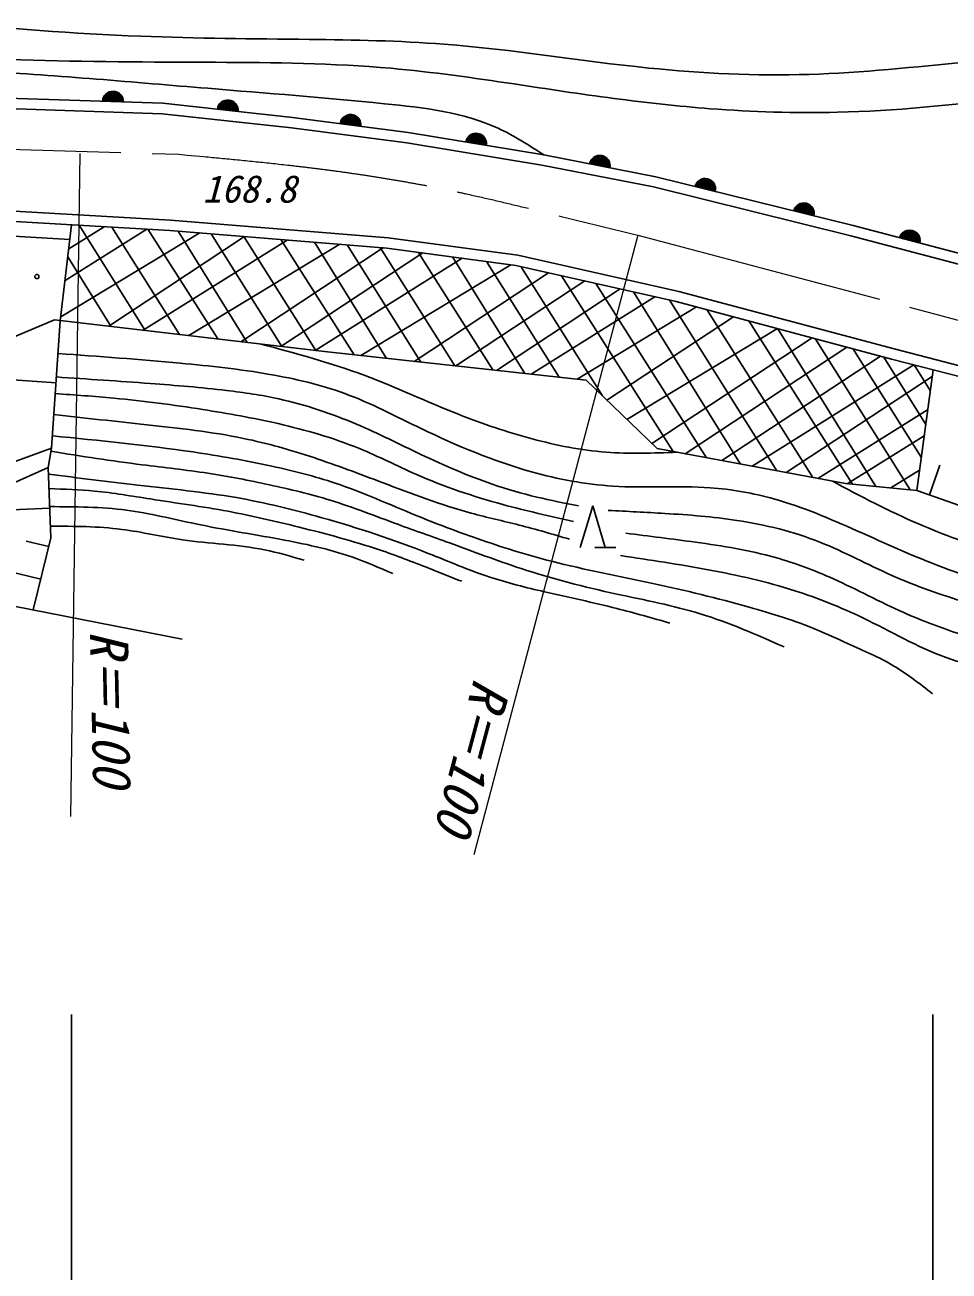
# Model space of a CAD drawing. Units: millimetres, scale not verified. Extents: x 40000 to 680000, y 20000 to 380000.
# Drawn here: x 122914 to 167267, y 262491 to 322271 of the extents above; entities that cross this region are included whole.
import ezdxf
from ezdxf.enums import TextEntityAlignment as Align

# ---------------------------------------------------------------- set-up
doc = ezdxf.new("R2010")
doc.units = ezdxf.units.MM
doc.header["$LTSCALE"] = 1000
doc.linetypes.add('CHAIN', pattern=[18.5, 12, -1.5, 3.5, -1.5])
for name, color, linetype, lineweight in [('M-BGD', 7, 'Continuous', 25), ('M-BMK', 2, 'CHAIN', 13), ('M-BMK-SRVR', 3, 'Continuous', 25), ('M-STR-HTXT', 7, 'Continuous', 13), ('M-STR-STR3', 7, 'Continuous', 25)]:
    doc.layers.add(name, color=color, linetype=linetype, lineweight=lineweight)
doc.styles.add('ＭＳ ゴシック', font='')
doc.styles.get('ＭＳ ゴシック').set_extended_font_data('MS Gothic')

msp = doc.modelspace()

# ---------------------------------------------------------------- linework, layer by layer
at = {"layer": 'M-BGD'}
for p, q in [((119961, 318826), (129532, 318510)), ((119943, 318326), (129497, 318011)), ((129532, 318510), (135762, 317833)), ((129497, 318011), (135702, 317336)), ((135762, 317833), (141314, 317110)), ((135702, 317336), (141241, 316616)), ((141314, 317110), (147817, 316036)), ((141241, 316616), (147729, 315544)), ((147817, 316036), (153187, 314989)), ((147729, 315544), (153079, 314500)), ((153079, 314500), (162544, 312157)), ((153187, 314989), (162667, 312641)), ((121851, 313374), (129903, 312906)), ((121893, 312871), (129868, 312407)), ((125152, 312681), (124612, 308074)), ((125524, 312659), (128693, 307617)), ((129903, 312906), (140342, 312063)), ((121327, 312192), (125070, 311984)), ((131307, 312291), (124635, 308263)), ((128764, 312471), (124839, 310013)), ((126720, 312590), (125016, 311522)), ((133454, 312117), (126937, 307824)), ((127080, 312569), (130331, 307424)), ((128820, 312468), (132166, 307207)), ((129868, 312407), (140288, 311566)), ((130272, 312374), (133582, 307040)), ((131846, 312247), (135241, 306845)), ((133427, 312120), (136881, 306652)), ((140342, 312063), (146568, 311220)), ((162544, 312157), (173371, 309314)), ((162667, 312641), (173502, 309797)), ((135496, 311953), (128593, 307628)), ((138032, 311748), (130779, 307371)), ((140126, 311588), (133279, 307076)), ((135193, 311977), (138711, 306447)), ((136810, 311847), (140268, 306276)), ((138384, 311719), (141918, 306096)), ((139964, 311592), (143549, 305917)), ((140288, 311566), (146480, 310728)), ((124971, 311141), (127038, 307812)), ((142008, 311333), (135203, 306849)), ((143897, 311077), (136840, 306657)), ((141785, 311363), (145376, 305717)), ((143432, 311140), (146902, 305550)), ((145063, 310920), (148550, 305370)), ((146568, 311220), (154293, 309488)), ((146236, 310761), (139030, 306412)), ((148038, 310380), (141590, 306132)), ((146480, 310728), (154173, 309003)), ((146741, 310636), (150635, 304471)), ((149784, 309987), (143600, 305912)), ((148670, 310237), (154031, 301808)), ((150306, 309870), (155622, 301511)), ((151477, 309607), (145545, 305699)), ((153141, 309234), (147207, 305517)), ((152128, 309461), (157251, 301207)), ((153840, 309092), (159000, 300881)), ((154293, 309488), (164639, 306726)), ((155152, 308741), (149410, 305276)), ((154173, 309003), (164511, 306243)), ((155638, 308612), (160724, 300559)), ((118480, 305650), (124332, 308131)), ((124192, 301970), (124612, 308074)), ((124332, 308131), (137440, 306586)), ((156922, 308269), (150848, 304267)), ((157649, 308075), (162637, 300233)), ((159029, 307706), (151807, 303347)), ((159056, 307699), (163756, 300126)), ((160690, 307263), (153005, 302199)), ((162358, 306818), (154595, 301703)), ((160841, 307223), (165400, 299969)), ((162642, 306742), (165931, 301535)), ((164639, 306726), (175640, 303871)), ((137440, 306586), (149845, 305228)), ((163972, 306387), (156362, 301373)), ((164135, 306340), (166143, 303106)), ((164511, 306243), (175512, 303387)), ((165574, 305967), (157810, 301103)), ((165594, 305962), (166363, 304738)), ((165715, 299938), (166496, 305727)), ((122117, 305255), (124408, 305103)), ((149845, 305228), (153263, 301951)), ((166454, 305410), (159452, 300797)), ((166238, 303812), (160973, 300513)), ((166069, 302559), (162383, 300250)), ((120811, 300726), (124192, 301970)), ((124033, 301045), (124192, 301970)), ((153263, 301951), (162298, 300266)), ((122182, 300206), (124033, 301045)), ((124033, 301045), (124160, 297664)), ((165847, 300918), (164474, 300057)), ((166320, 299724), (166828, 301157)), ((162298, 300266), (165715, 299938)), ((165715, 299938), (170678, 298178)), ((119296, 298871), (124107, 299085)), ((149567, 297202), (150167, 299202)), ((150167, 299202), (150767, 297202)), ((116532, 297410), (123676, 295679)), ((124059, 297250), (122974, 297512)), ((124160, 297664), (123317, 294209)), ((150267, 297202), (151267, 297202))]:
    msp.add_line(p, q, dxfattribs=at)
msp.add_circle((123490, 310199), 100, dxfattribs=at)
for centre, radius, start, end in [((127139, 318589), 500, 358.10885, 178.10885), ((127139, 318589), 500, 358.10885, 178.10885), ((127139, 318589), 450, 358.10885, 178.10885), ((127139, 318589), 400, 358.10885, 178.10885), ((127139, 318589), 350, 358.10885, 178.10885), ((127139, 318589), 300, 358.10885, 178.10885), ((127139, 318589), 250, 358.10885, 178.10885), ((127139, 318589), 200, 358.10885, 178.10885), ((127139, 318589), 150, 358.10885, 178.10885), ((127139, 318589), 100, 358.10885, 178.10885), ((127139, 318589), 50, 358.10885, 178.10885), ((132647, 318171), 500, 353.79655, 173.79655), ((132647, 318171), 500, 353.79655, 173.79655), ((132647, 318171), 450, 353.79655, 173.79655), ((132647, 318171), 400, 353.79655, 173.79655), ((132647, 318171), 350, 353.79655, 173.79655), ((132647, 318171), 300, 353.79655, 173.79655), ((132647, 318171), 250, 353.79655, 173.79655), ((132647, 318171), 200, 353.79655, 173.79655), ((132647, 318171), 150, 353.79655, 173.79655), ((132647, 318171), 100, 353.79655, 173.79655), ((132647, 318171), 50, 353.79655, 173.79655), ((138538, 317472), 500, 352.58851, 172.58851), ((138538, 317472), 500, 352.58851, 172.58851), ((138538, 317472), 450, 352.58851, 172.58851), ((138538, 317472), 400, 352.58851, 172.58851), ((138538, 317472), 350, 352.58851, 172.58851), ((138538, 317472), 300, 352.58851, 172.58851), ((138538, 317472), 250, 352.58851, 172.58851), ((138538, 317472), 200, 352.58851, 172.58851), ((138538, 317472), 150, 352.58851, 172.58851), ((138538, 317472), 100, 352.58851, 172.58851), ((138538, 317472), 50, 352.58851, 172.58851), ((144566, 316573), 500, 350.61751, 170.61751), ((144566, 316573), 500, 350.61751, 170.61751), ((144566, 316573), 450, 350.61751, 170.61751), ((144566, 316573), 400, 350.61751, 170.61751), ((144566, 316573), 350, 350.61751, 170.61751), ((144566, 316573), 300, 350.61751, 170.61751), ((144566, 316573), 250, 350.61751, 170.61751), ((144566, 316573), 200, 350.61751, 170.61751), ((144566, 316573), 150, 350.61751, 170.61751), ((144566, 316573), 100, 350.61751, 170.61751), ((144566, 316573), 50, 350.61751, 170.61751), ((150502, 315512), 500, 348.96453, 168.96453), ((150502, 315512), 500, 348.96453, 168.96453), ((150502, 315512), 450, 348.96453, 168.96453), ((150502, 315512), 400, 348.96453, 168.96453), ((150502, 315512), 350, 348.96453, 168.96453), ((150502, 315512), 300, 348.96453, 168.96453), ((150502, 315512), 250, 348.96453, 168.96453), ((150502, 315512), 200, 348.96453, 168.96453), ((150502, 315512), 150, 348.96453, 168.96453), ((150502, 315512), 100, 348.96453, 168.96453), ((150502, 315512), 50, 348.96453, 168.96453), ((155557, 314402), 500, 346.09222, 166.09222), ((155557, 314402), 500, 346.09222, 166.09222), ((155557, 314402), 450, 346.09222, 166.09222), ((155557, 314402), 400, 346.09222, 166.09222), ((155557, 314402), 350, 346.09222, 166.09222), ((155557, 314402), 300, 346.09222, 166.09222), ((155557, 314402), 250, 346.09222, 166.09222), ((155557, 314402), 200, 346.09222, 166.09222), ((155557, 314402), 150, 346.09222, 166.09222), ((155557, 314402), 100, 346.09222, 166.09222), ((155557, 314402), 50, 346.09222, 166.09222), ((160297, 313228), 500, 346.09222, 166.09222), ((160297, 313228), 500, 346.09222, 166.09222), ((160297, 313228), 450, 346.09222, 166.09222), ((160297, 313228), 400, 346.09222, 166.09222), ((160297, 313228), 350, 346.09222, 166.09222), ((160297, 313228), 300, 346.09222, 166.09222), ((160297, 313228), 250, 346.09222, 166.09222), ((160297, 313228), 200, 346.09222, 166.09222), ((160297, 313228), 150, 346.09222, 166.09222), ((160297, 313228), 100, 346.09222, 166.09222), ((160297, 313228), 50, 346.09222, 166.09222), ((165376, 311930), 500, 345.2917, 165.2917), ((165376, 311930), 500, 345.2917, 165.2917), ((165376, 311930), 450, 345.2917, 165.2917), ((165376, 311930), 400, 345.2917, 165.2917), ((165376, 311930), 350, 345.2917, 165.2917), ((165376, 311930), 300, 345.2917, 165.2917), ((165376, 311930), 250, 345.2917, 165.2917), ((165376, 311930), 200, 345.2917, 165.2917), ((165376, 311930), 150, 345.2917, 165.2917), ((165376, 311930), 100, 345.2917, 165.2917), ((165376, 311930), 50, 345.2917, 165.2917)]:
    msp.add_arc(centre, radius, start, end, dxfattribs=at)
for points, knots in [([(61549, 334043), (64101, 333938), (66652, 333833), (69125, 333308), (70987, 332913), (72805, 332278), (74610, 331632), (77265, 330682), (79892, 329707), (82533, 328737), (85167, 327771), (87814, 326810), (90533, 326147), (93206, 325495), (95948, 325131), (98685, 324775), (102142, 324327), (105592, 323893), (109046, 323480), (112292, 323093), (115542, 322725), (118798, 322414), (122018, 322106), (125244, 321853), (128474, 321728), (131164, 321624), (133856, 321608), (136550, 321576), (138711, 321550), (140874, 321513), (143026, 321347), (146311, 321093), (149569, 320537), (152854, 320204), (155411, 319945), (157985, 319822), (160549, 319900), (163094, 319976), (165629, 320250), (168167, 320509), (170640, 320761), (173116, 321000), (175558, 321423), (178823, 321990), (182028, 322887), (185233, 323785)], [0, 0, 0, 0, 1, 1, 1, 2, 2, 2, 3, 3, 3, 4, 4, 4, 5, 5, 5, 6, 6, 6, 7, 7, 7, 8, 8, 8, 9, 9, 9, 10, 10, 10, 11, 11, 11, 12, 12, 12, 13, 13, 13, 14, 14, 14, 15, 15, 15, 15]), ([(64550, 332757), (66611, 332281), (68672, 331805), (70742, 331313), (72382, 330924), (74028, 330524), (75568, 329868), (76855, 329320), (78068, 328593), (79324, 327961), (80416, 327412), (81540, 326934), (82676, 326488), (84830, 325641), (87024, 324905), (89235, 324205), (90712, 323737), (92197, 323286), (93713, 322992), (94858, 322770), (96020, 322637), (97181, 322500), (98983, 322288), (100781, 322065), (102584, 321894), (105121, 321653), (107668, 321515), (110212, 321345), (112129, 321216), (114045, 321068), (115962, 320940), (118214, 320789), (120468, 320665), (122723, 320593), (125832, 320494), (128943, 320494), (132056, 320478), (134873, 320463), (137692, 320437), (140494, 320189), (142465, 320014), (144428, 319730), (146388, 319438), (147987, 319199), (149583, 318954), (151185, 318744), (152721, 318542), (154262, 318372), (155808, 318253), (157836, 318097), (159872, 318031), (161904, 318079), (164667, 318146), (167422, 318425), (170168, 318773), (173061, 319140), (175945, 319582), (178779, 320247), (180753, 320709), (182702, 321279), (184644, 321865), (185908, 322246), (187169, 322633), (188430, 323020)], [0, 0, 0, 0, 1, 1, 1, 2, 2, 2, 3, 3, 3, 4, 4, 4, 5, 5, 5, 6, 6, 6, 7, 7, 7, 8, 8, 8, 9, 9, 9, 10, 10, 10, 11, 11, 11, 12, 12, 12, 13, 13, 13, 14, 14, 14, 15, 15, 15, 16, 16, 16, 17, 17, 17, 18, 18, 18, 19, 19, 19, 20, 20, 20, 21, 21, 21, 21]), ([(69735, 330417), (70838, 329906), (71941, 329394), (73136, 329059), (74442, 328693), (75858, 328537), (76938, 327813), (77564, 327394), (78077, 326785), (78621, 326218), (79588, 325211), (80653, 324340), (81834, 323639), (82700, 323125), (83629, 322702), (84588, 322393), (85446, 322117), (86329, 321931), (87211, 321737), (88068, 321549), (88924, 321353), (89790, 321235), (91030, 321066), (92291, 321058), (93549, 321060), (95917, 321063), (98274, 321099), (100634, 321074), (102748, 321051), (104865, 320979), (106978, 320852), (109119, 320724), (111256, 320539), (113395, 320410), (115925, 320256), (118459, 320180), (120993, 320041), (124566, 319845), (128139, 319523), (131688, 319230), (134506, 318996), (137308, 318780), (140171, 318492), (142049, 318303), (143953, 318083), (145630, 317312), (146390, 316962), (147104, 316499), (147817, 316036)], [0, 0, 0, 0, 1, 1, 1, 2, 2, 2, 3, 3, 3, 4, 4, 4, 5, 5, 5, 6, 6, 6, 7, 7, 7, 8, 8, 8, 9, 9, 9, 10, 10, 10, 11, 11, 11, 12, 12, 12, 13, 13, 13, 14, 14, 14, 15, 15, 15, 16, 16, 16, 16]), ([(134252, 306962), (135917, 306511), (137582, 306061), (139193, 305463), (140720, 304896), (142200, 304195), (143717, 303594), (144874, 303136), (146053, 302736), (147258, 302414), (148419, 302104), (149605, 301867), (150798, 301775), (151930, 301688), (153070, 301731), (154210, 301775)], [0, 0, 0, 0, 1, 1, 1, 2, 2, 2, 3, 3, 3, 4, 4, 4, 5, 5, 5, 5]), ([(201526, 280846), (201589, 282155), (201653, 283464), (201143, 284522), (200635, 285578), (199557, 286385), (198462, 287050), (196618, 288170), (194727, 288889), (192795, 289577), (190494, 290397), (188136, 291176), (185748, 291799), (183267, 292446), (180755, 292924), (178242, 293407), (176064, 293825), (173886, 294246), (171732, 294786), (170124, 295188), (168531, 295657), (166983, 296241), (165582, 296769), (164219, 297392), (162847, 298002), (161545, 298582), (160235, 299150), (158864, 299534), (157866, 299814), (156835, 299996), (155801, 300070), (154246, 300182), (152683, 300049), (151129, 300147), (149810, 300230), (148498, 300479), (147223, 300836), (145398, 301347), (143646, 302080), (141938, 302904), (140720, 303492), (139524, 304126), (138261, 304589), (137101, 305015), (135885, 305296), (134662, 305508), (133239, 305756), (131807, 305911), (130372, 306045), (128419, 306226), (126462, 306366), (124504, 306507)], [0, 0, 0, 0, 1, 1, 1, 2, 2, 2, 3, 3, 3, 4, 4, 4, 5, 5, 5, 6, 6, 6, 7, 7, 7, 8, 8, 8, 9, 9, 9, 10, 10, 10, 11, 11, 11, 12, 12, 12, 13, 13, 13, 14, 14, 14, 15, 15, 15, 16, 16, 16, 17, 17, 17, 17]), ([(124427, 305382), (125929, 305281), (127430, 305180), (128931, 305069), (130154, 304979), (131377, 304882), (132595, 304736), (133433, 304636), (134269, 304513), (135093, 304332), (136372, 304051), (137623, 303631), (138828, 303118), (139877, 302672), (140891, 302156), (141921, 301667), (143039, 301137), (144175, 300639), (145346, 300240), (146050, 300000), (146765, 299795), (147487, 299621), (148150, 299462), (148818, 299327), (149486, 299193)], [0, 0, 0, 0, 1, 1, 1, 2, 2, 2, 3, 3, 3, 4, 4, 4, 5, 5, 5, 6, 6, 6, 7, 7, 7, 8, 8, 8, 8]), ([(149248, 298456), (148110, 298707), (146971, 298958), (145846, 299264), (144427, 299650), (143028, 300123), (141683, 300716), (140775, 301116), (139890, 301570), (138974, 301947), (137714, 302466), (136394, 302839), (135062, 303143), (133865, 303416), (132659, 303632), (131448, 303822), (130032, 304044), (128610, 304230), (127183, 304365), (126247, 304454), (125310, 304521), (124372, 304587)], [0, 0, 0, 0, 1, 1, 1, 2, 2, 2, 3, 3, 3, 4, 4, 4, 5, 5, 5, 6, 6, 6, 7, 7, 7, 7]), ([(124303, 303581), (125787, 303416), (127272, 303250), (128759, 303089), (130315, 302919), (131874, 302754), (133404, 302436), (134544, 302200), (135668, 301879), (136773, 301513), (137881, 301146), (138970, 300732), (140061, 300317), (141468, 299782), (142876, 299244), (144326, 298850), (145091, 298642), (145867, 298475), (146636, 298280), (147447, 298074), (148251, 297837), (149054, 297600)], [0, 0, 0, 0, 1, 1, 1, 2, 2, 2, 3, 3, 3, 4, 4, 4, 5, 5, 5, 6, 6, 6, 7, 7, 7, 7]), ([(124232, 302554), (126489, 302334), (128745, 302114), (130986, 301784), (132252, 301598), (133512, 301377), (134763, 301105), (135790, 300882), (136811, 300624), (137806, 300290), (139126, 299847), (140401, 299271), (141691, 298741), (142659, 298344), (143637, 297972), (144625, 297628), (145797, 297219), (146983, 296849), (148184, 296541), (149791, 296129), (151426, 295830), (153048, 295481), (154598, 295148), (156137, 294770), (157666, 294340), (158771, 294030), (159870, 293692), (160927, 293253), (161420, 293048), (161905, 292822), (162394, 292601), (163149, 292261), (163915, 291937), (164622, 291515), (165271, 291126), (165870, 290655), (166469, 290183)], [0, 0, 0, 0, 1, 1, 1, 2, 2, 2, 3, 3, 3, 4, 4, 4, 5, 5, 5, 6, 6, 6, 7, 7, 7, 8, 8, 8, 9, 9, 9, 10, 10, 10, 11, 11, 11, 12, 12, 12, 12]), ([(124165, 301816), (125624, 301585), (127082, 301354), (128547, 301169), (129598, 301036), (130653, 300926), (131699, 300766), (132692, 300615), (133677, 300419), (134659, 300206), (135637, 299993), (136612, 299764), (137567, 299470), (138662, 299133), (139730, 298710), (140807, 298314), (141634, 298010), (142466, 297721), (143294, 297421), (144437, 297007), (145573, 296572), (146727, 296195), (148231, 295703), (149766, 295307), (151316, 294969), (152660, 294675), (154017, 294424), (155327, 294023), (156704, 293602), (158029, 293015), (159355, 292429)], [0, 0, 0, 0, 1, 1, 1, 2, 2, 2, 3, 3, 3, 4, 4, 4, 5, 5, 5, 6, 6, 6, 7, 7, 7, 8, 8, 8, 9, 9, 9, 10, 10, 10, 10]), ([(124045, 300724), (125475, 300538), (126906, 300352), (128341, 300190), (129918, 300013), (131501, 299865), (133063, 299593), (134445, 299353), (135810, 299016), (137162, 298633), (138893, 298144), (140601, 297582), (142273, 296921), (143257, 296532), (144229, 296110), (145231, 295779), (146089, 295497), (146969, 295282), (147852, 295079), (149012, 294812), (150176, 294567), (151328, 294275), (152180, 294058), (153025, 293816), (153871, 293574)], [0, 0, 0, 0, 1, 1, 1, 2, 2, 2, 3, 3, 3, 4, 4, 4, 5, 5, 5, 6, 6, 6, 7, 7, 7, 8, 8, 8, 8]), ([(161664, 300384), (163025, 299664), (164387, 298944), (165797, 298333), (167014, 297805), (168268, 297358), (169534, 296956), (170980, 296496), (172441, 296094), (173911, 295726), (176244, 295142), (178599, 294643), (180943, 294103), (182997, 293631), (185044, 293129), (187090, 292628), (188913, 292183), (190735, 291739), (192549, 291251), (194487, 290730), (196415, 290158), (198253, 289333), (199541, 288755), (200785, 288053), (201843, 287120), (202801, 286277), (203606, 285244), (204203, 284121), (204938, 282738), (205358, 281216), (205777, 279695)], [0, 0, 0, 0, 1, 1, 1, 2, 2, 2, 3, 3, 3, 4, 4, 4, 5, 5, 5, 6, 6, 6, 7, 7, 7, 8, 8, 8, 9, 9, 9, 10, 10, 10, 10]), ([(124071, 300025), (124798, 300001), (125524, 299978), (126246, 299909), (127146, 299824), (128040, 299669), (128935, 299529), (130179, 299334), (131426, 299168), (132661, 298938), (133806, 298726), (134941, 298458), (136073, 298178), (137371, 297855), (138665, 297516), (139930, 297089), (140726, 296820), (141510, 296517), (142292, 296209), (142821, 296001), (143350, 295790), (143879, 295580)], [0, 0, 0, 0, 1, 1, 1, 2, 2, 2, 3, 3, 3, 4, 4, 4, 5, 5, 5, 6, 6, 6, 7, 7, 7, 7]), ([(124104, 299163), (125340, 299157), (126576, 299152), (127794, 298991), (128909, 298843), (130008, 298565), (131113, 298335), (132451, 298056), (133796, 297848), (135141, 297600), (136313, 297384), (137484, 297138), (138605, 296747), (139273, 296515), (139923, 296231), (140573, 295947)], [0, 0, 0, 0, 1, 1, 1, 2, 2, 2, 3, 3, 3, 4, 4, 4, 5, 5, 5, 5]), ([(150913, 298979), (151817, 298935), (152722, 298891), (153625, 298836), (154778, 298766), (155930, 298678), (157075, 298503), (158439, 298295), (159792, 297964), (161071, 297456), (162248, 296990), (163363, 296375), (164521, 295863), (165686, 295347), (166896, 294936), (168113, 294554), (169657, 294070), (171213, 293634), (172776, 293222), (174165, 292856), (175560, 292508), (176963, 292199), (178048, 291960), (179138, 291743), (180222, 291509), (182144, 291094), (184049, 290622), (185956, 290105), (187358, 289726), (188760, 289322), (190071, 288726), (191130, 288244), (192128, 287637), (193116, 286989), (193975, 286426), (194826, 285832), (195495, 285086), (196307, 284181), (196853, 283051), (197398, 281922)], [0, 0, 0, 0, 1, 1, 1, 2, 2, 2, 3, 3, 3, 4, 4, 4, 5, 5, 5, 6, 6, 6, 7, 7, 7, 8, 8, 8, 9, 9, 9, 10, 10, 10, 11, 11, 11, 12, 12, 12, 13, 13, 13, 13]), ([(124139, 298225), (125284, 298221), (126429, 298218), (127558, 298073), (128532, 297947), (129494, 297716), (130470, 297574), (131784, 297382), (133123, 297351), (134420, 297089), (135056, 296960), (135682, 296775), (136309, 296590)], [0, 0, 0, 0, 1, 1, 1, 2, 2, 2, 3, 3, 3, 4, 4, 4, 4]), ([(190095, 283872), (189525, 284675), (188956, 285478), (188263, 286156), (187124, 287271), (185652, 288047), (184148, 288654), (182543, 289301), (180901, 289756), (179247, 290177), (177094, 290724), (174920, 291213), (172752, 291723), (171105, 292111), (169461, 292511), (167852, 293032), (166915, 293334), (165990, 293678), (165092, 294078), (163952, 294586), (162854, 295184), (161714, 295696), (160811, 296101), (159882, 296452), (158930, 296719), (157679, 297070), (156390, 297277), (155100, 297456), (153982, 297612), (152864, 297749), (151746, 297885)], [0, 0, 0, 0, 1, 1, 1, 2, 2, 2, 3, 3, 3, 4, 4, 4, 5, 5, 5, 6, 6, 6, 7, 7, 7, 8, 8, 8, 9, 9, 9, 10, 10, 10, 10]), ([(151499, 296812), (152905, 296603), (154311, 296393), (155710, 296133), (157113, 295873), (158510, 295561), (159867, 295128), (160982, 294772), (162070, 294335), (163127, 293824), (164459, 293181), (165742, 292421), (167121, 291922), (168340, 291481), (169633, 291242), (170898, 290917), (172276, 290562), (173620, 290103), (175000, 289776), (175797, 289586), (176605, 289441), (177391, 289205), (178286, 288937), (179151, 288552), (179945, 288064), (181042, 287390), (182001, 286518), (182961, 285646)], [0, 0, 0, 0, 1, 1, 1, 2, 2, 2, 3, 3, 3, 4, 4, 4, 5, 5, 5, 6, 6, 6, 7, 7, 7, 8, 8, 8, 9, 9, 9, 9])]:
    msp.add_open_spline(points, degree=3, knots=knots, dxfattribs=at)
at = {"layer": 'M-BMK'}
for p, q in [((115521, 316507), (130295, 316066)), ((152327, 312189), (182422, 304196))]:
    msp.add_line(p, q, dxfattribs=at)
msp.add_open_spline([(130295, 316066), (132442, 315869), (134589, 315671), (136729, 315407), (138823, 315148), (140910, 314825), (142977, 314404), (144705, 314053), (146418, 313634), (148130, 313215), (149529, 312873), (150928, 312531), (152327, 312189)], degree=3, knots=[0, 0, 0, 0, 1, 1, 1, 2, 2, 2, 3, 3, 3, 4, 4, 4, 4], dxfattribs=at)
at = {"layer": 'M-BMK-SRVR'}
msp.add_line((91992, 300361), (130465, 292805), dxfattribs=at)
at = {"layer": 'M-STR-HTXT'}
for p, q in [((125542, 316097), (125106, 284293)), ((152327, 312189), (144454, 282457))]:
    msp.add_line(p, q, dxfattribs=at)
at = {"layer": 'M-STR-STR3'}
for p, q in [((125147, 274804), (125147, 245474)), ((166483, 274804), (166483, 245474))]:
    msp.add_line(p, q, dxfattribs=at)

# ---------------------------------------------------------------- texts
at = {"layer": 'M-BGD', "style": 'ＭＳ ゴシック', "oblique": 15}
msp.add_text('168.8', height=1320, dxfattribs=at).set_placement((131440, 313350), align=Align.BOTTOM_LEFT)
at = {"layer": 'M-STR-HTXT', "style": 'ＭＳ ゴシック', "oblique": 15}
for rotation, p in [(271.232, (125482, 293197)), (255.094, (143958, 291139))]:
    msp.add_text('R＝100', height=1833, rotation=rotation, dxfattribs=at).set_placement(p, align=Align.BOTTOM_LEFT)

doc.saveas('drawing.dxf')
